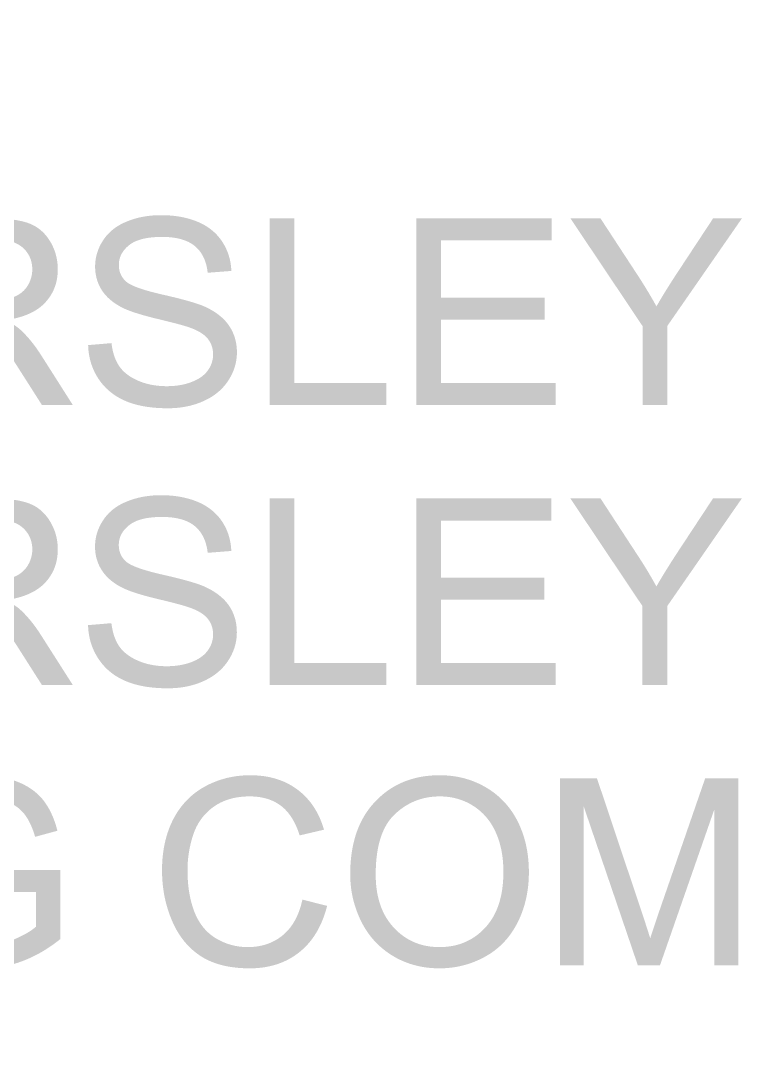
# Paper-space layout 'A3' of a CAD drawing. Header units: millimetres. Extents: x 0 to 420, y 0 to 297.
# Drawn here: x 333.47 to 339.85, y 27.11 to 36.15 of the extents above; entities that cross this region are included whole.
import ezdxf
from ezdxf.enums import TextEntityAlignment as Align

# ---------------------------------------------------------------- set-up
doc = ezdxf.new("R2010")
doc.units = ezdxf.units.MM
doc.header["$MEASUREMENT"] = 0
doc.layers.add('G_Border', color=7, linetype='Continuous', lineweight=18)
doc.styles.add('Style-ISO3098B', font='ISO3098B.shx')
doc.linetypes.add('Optic Underground', pattern='A,-118.110236,216.535433,-118.110236,216.535433,-216.535433,[1,dgnlstyle.shx,S=1.562305,R=0,X=0,Y=0],-98.425197', length=984.251969)

# ---------------------------------------------------------------- blocks, each defined once
blk = doc.blocks.new('*U4')
at = {"layer": 'G_Border', "linetype": 'Continuous', "lineweight": 25}
h = blk.add_hatch(color=230, dxfattribs=at)
edge = h.paths.add_edge_path()
edge.add_line((-0.665, -0.245), (-0.005, -0.245))
edge.add_line((-0.005, -0.245), (-0.005, -0.662))
edge.add_spline(control_points=[(-0.005, -0.662), (-0.1, -0.746), (-0.284, -0.821)], knot_values=[0, 0, 0, 1, 1, 1], degree=2, periodic=0)
edge.add_spline(control_points=[(-0.284, -0.821), (-0.468, -0.895), (-0.662, -0.895)], knot_values=[0, 0, 0, 1, 1, 1], degree=2, periodic=0)
edge.add_spline(control_points=[(-0.662, -0.895), (-0.884, -0.895), (-1.082, -0.797)], knot_values=[0, 0, 0, 1, 1, 1], degree=2, periodic=0)
edge.add_spline(control_points=[(-1.082, -0.797), (-1.28, -0.698), (-1.383, -0.496)], knot_values=[0, 0, 0, 1, 1, 1], degree=2, periodic=0)
edge.add_spline(control_points=[(-1.383, -0.496), (-1.487, -0.293), (-1.487, 0.007)], knot_values=[0, 0, 0, 1, 1, 1], degree=2, periodic=0)
edge.add_spline(control_points=[(-1.487, 0.007), (-1.487, 0.251), (-1.401, 0.46)], knot_values=[0, 0, 0, 1, 1, 1], degree=2, periodic=0)
edge.add_spline(control_points=[(-1.401, 0.46), (-1.35, 0.581), (-1.259, 0.682)], knot_values=[0, 0, 0, 1, 1, 1], degree=2, periodic=0)
edge.add_spline(control_points=[(-1.259, 0.682), (-1.168, 0.783), (-1.019, 0.846)], knot_values=[0, 0, 0, 1, 1, 1], degree=2, periodic=0)
edge.add_spline(control_points=[(-1.019, 0.846), (-0.87, 0.908), (-0.666, 0.908)], knot_values=[0, 0, 0, 1, 1, 1], degree=2, periodic=0)
edge.add_spline(control_points=[(-0.666, 0.908), (-0.496, 0.908), (-0.356, 0.849)], knot_values=[0, 0, 0, 1, 1, 1], degree=2, periodic=0)
edge.add_spline(control_points=[(-0.356, 0.849), (-0.217, 0.789), (-0.142, 0.691)], knot_values=[0, 0, 0, 1, 1, 1], degree=2, periodic=0)
edge.add_spline(control_points=[(-0.142, 0.691), (-0.066, 0.593), (-0.016, 0.421)], knot_values=[0, 0, 0, 1, 1, 1], degree=2, periodic=0)
edge.add_line((-0.016, 0.421), (0.253, 0.494))
edge.add_spline(control_points=[(0.253, 0.494), (0.194, 0.722), (0.082, 0.863)], knot_values=[0, 0, 0, 1, 1, 1], degree=2, periodic=0)
edge.add_spline(control_points=[(0.082, 0.863), (-0.03, 1.005), (-0.227, 1.084)], knot_values=[0, 0, 0, 1, 1, 1], degree=2, periodic=0)
edge.add_spline(control_points=[(-0.227, 1.084), (-0.424, 1.163), (-0.668, 1.163)], knot_values=[0, 0, 0, 1, 1, 1], degree=2, periodic=0)
edge.add_spline(control_points=[(-0.668, 1.163), (-1.004, 1.163), (-1.261, 1.025)], knot_values=[0, 0, 0, 1, 1, 1], degree=2, periodic=0)
edge.add_spline(control_points=[(-1.261, 1.025), (-1.519, 0.887), (-1.656, 0.602)], knot_values=[0, 0, 0, 1, 1, 1], degree=2, periodic=0)
edge.add_spline(control_points=[(-1.656, 0.602), (-1.794, 0.317), (-1.794, -0.011)], knot_values=[0, 0, 0, 1, 1, 1], degree=2, periodic=0)
edge.add_spline(control_points=[(-1.794, -0.011), (-1.794, -0.343), (-1.656, -0.611)], knot_values=[0, 0, 0, 1, 1, 1], degree=2, periodic=0)
edge.add_spline(control_points=[(-1.656, -0.611), (-1.518, -0.88), (-1.247, -1.022)], knot_values=[0, 0, 0, 1, 1, 1], degree=2, periodic=0)
edge.add_spline(control_points=[(-1.247, -1.022), (-0.976, -1.164), (-0.645, -1.164)], knot_values=[0, 0, 0, 1, 1, 1], degree=2, periodic=0)
edge.add_spline(control_points=[(-0.645, -1.164), (-0.399, -1.164), (-0.166, -1.076)], knot_values=[0, 0, 0, 1, 1, 1], degree=2, periodic=0)
edge.add_spline(control_points=[(-0.166, -1.076), (0.067, -0.988), (0.286, -0.813)], knot_values=[0, 0, 0, 1, 1, 1], degree=2, periodic=0)
edge.add_line((0.286, -0.813), (0.286, 0.021))
edge.add_line((0.286, 0.021), (-0.665, 0.021))
edge.add_line((-0.665, 0.021), (-0.665, -0.245))
h = blk.add_hatch(color=230, dxfattribs=at)
edge = h.paths.add_edge_path()
edge.add_spline(control_points=[(3.204, -0.336), (3.142, -0.62), (2.969, -0.764)], knot_values=[0, 0, 0, 1, 1, 1], degree=2, periodic=0)
edge.add_spline(control_points=[(2.969, -0.764), (2.795, -0.908), (2.545, -0.908)], knot_values=[0, 0, 0, 1, 1, 1], degree=2, periodic=0)
edge.add_spline(control_points=[(2.545, -0.908), (2.34, -0.908), (2.163, -0.803)], knot_values=[0, 0, 0, 1, 1, 1], degree=2, periodic=0)
edge.add_spline(control_points=[(2.163, -0.803), (1.987, -0.697), (1.903, -0.483)], knot_values=[0, 0, 0, 1, 1, 1], degree=2, periodic=0)
edge.add_spline(control_points=[(1.903, -0.483), (1.82, -0.269), (1.82, 0.018)], knot_values=[0, 0, 0, 1, 1, 1], degree=2, periodic=0)
edge.add_spline(control_points=[(1.82, 0.018), (1.82, 0.24), (1.89, 0.45)], knot_values=[0, 0, 0, 1, 1, 1], degree=2, periodic=0)
edge.add_spline(control_points=[(1.89, 0.45), (1.961, 0.659), (2.135, 0.783)], knot_values=[0, 0, 0, 1, 1, 1], degree=2, periodic=0)
edge.add_spline(control_points=[(2.135, 0.783), (2.309, 0.908), (2.569, 0.908)], knot_values=[0, 0, 0, 1, 1, 1], degree=2, periodic=0)
edge.add_spline(control_points=[(2.569, 0.908), (2.795, 0.908), (2.944, 0.796)], knot_values=[0, 0, 0, 1, 1, 1], degree=2, periodic=0)
edge.add_spline(control_points=[(2.944, 0.796), (3.093, 0.684), (3.171, 0.438)], knot_values=[0, 0, 0, 1, 1, 1], degree=2, periodic=0)
edge.add_line((3.171, 0.438), (3.464, 0.507))
edge.add_spline(control_points=[(3.464, 0.507), (3.374, 0.819), (3.143, 0.991)], knot_values=[0, 0, 0, 1, 1, 1], degree=2, periodic=0)
edge.add_spline(control_points=[(3.143, 0.991), (2.913, 1.163), (2.575, 1.163)], knot_values=[0, 0, 0, 1, 1, 1], degree=2, periodic=0)
edge.add_spline(control_points=[(2.575, 1.163), (2.277, 1.163), (2.029, 1.027)], knot_values=[0, 0, 0, 1, 1, 1], degree=2, periodic=0)
edge.add_spline(control_points=[(2.029, 1.027), (1.781, 0.891), (1.647, 0.63)], knot_values=[0, 0, 0, 1, 1, 1], degree=2, periodic=0)
edge.add_spline(control_points=[(1.647, 0.63), (1.513, 0.368), (1.513, 0.016)], knot_values=[0, 0, 0, 1, 1, 1], degree=2, periodic=0)
edge.add_spline(control_points=[(1.513, 0.016), (1.513, -0.306), (1.632, -0.587)], knot_values=[0, 0, 0, 1, 1, 1], degree=2, periodic=0)
edge.add_spline(control_points=[(1.632, -0.587), (1.751, -0.868), (1.978, -1.016)], knot_values=[0, 0, 0, 1, 1, 1], degree=2, periodic=0)
edge.add_spline(control_points=[(1.978, -1.016), (2.206, -1.164), (2.57, -1.164)], knot_values=[0, 0, 0, 1, 1, 1], degree=2, periodic=0)
edge.add_spline(control_points=[(2.57, -1.164), (2.922, -1.164), (3.165, -0.971)], knot_values=[0, 0, 0, 1, 1, 1], degree=2, periodic=0)
edge.add_spline(control_points=[(3.165, -0.971), (3.408, -0.779), (3.502, -0.411)], knot_values=[0, 0, 0, 1, 1, 1], degree=2, periodic=0)
edge.add_line((3.502, -0.411), (3.204, -0.336))
h = blk.add_hatch(color=230, dxfattribs=at)
edge = h.paths.add_edge_path()
edge.add_spline(control_points=[(3.78, -0.03), (3.78, -0.326), (3.909, -0.592)], knot_values=[0, 0, 0, 1, 1, 1], degree=2, periodic=0)
edge.add_spline(control_points=[(3.909, -0.592), (4.038, -0.857), (4.288, -1.011)], knot_values=[0, 0, 0, 1, 1, 1], degree=2, periodic=0)
edge.add_spline(control_points=[(4.288, -1.011), (4.538, -1.164), (4.856, -1.164)], knot_values=[0, 0, 0, 1, 1, 1], degree=2, periodic=0)
edge.add_spline(control_points=[(4.856, -1.164), (5.149, -1.164), (5.402, -1.025)], knot_values=[0, 0, 0, 1, 1, 1], degree=2, periodic=0)
edge.add_spline(control_points=[(5.402, -1.025), (5.656, -0.886), (5.794, -0.616)], knot_values=[0, 0, 0, 1, 1, 1], degree=2, periodic=0)
edge.add_spline(control_points=[(5.794, -0.616), (5.932, -0.346), (5.932, -0.004)], knot_values=[0, 0, 0, 1, 1, 1], degree=2, periodic=0)
edge.add_spline(control_points=[(5.932, -0.004), (5.932, 0.333), (5.801, 0.599)], knot_values=[0, 0, 0, 1, 1, 1], degree=2, periodic=0)
edge.add_spline(control_points=[(5.801, 0.599), (5.669, 0.866), (5.419, 1.014)], knot_values=[0, 0, 0, 1, 1, 1], degree=2, periodic=0)
edge.add_spline(control_points=[(5.419, 1.014), (5.169, 1.163), (4.857, 1.163)], knot_values=[0, 0, 0, 1, 1, 1], degree=2, periodic=0)
edge.add_spline(control_points=[(4.857, 1.163), (4.382, 1.163), (4.081, 0.846)], knot_values=[0, 0, 0, 1, 1, 1], degree=2, periodic=0)
edge.add_spline(control_points=[(4.081, 0.846), (3.78, 0.53), (3.78, -0.03)], knot_values=[0, 0, 0, 1, 1, 1], degree=2, periodic=0)
edge = h.paths.add_edge_path(flags=16)
edge.add_spline(control_points=[(4.087, -0.034), (4.087, 0.474), (4.315, 0.691)], knot_values=[0, 0, 0, 1, 1, 1], degree=2, periodic=0)
edge.add_spline(control_points=[(4.315, 0.691), (4.543, 0.908), (4.859, 0.908)], knot_values=[0, 0, 0, 1, 1, 1], degree=2, periodic=0)
edge.add_spline(control_points=[(4.859, 0.908), (5.082, 0.908), (5.26, 0.795)], knot_values=[0, 0, 0, 1, 1, 1], degree=2, periodic=0)
edge.add_spline(control_points=[(5.26, 0.795), (5.439, 0.682), (5.532, 0.477)], knot_values=[0, 0, 0, 1, 1, 1], degree=2, periodic=0)
edge.add_spline(control_points=[(5.532, 0.477), (5.625, 0.273), (5.625, -0.002)], knot_values=[0, 0, 0, 1, 1, 1], degree=2, periodic=0)
edge.add_spline(control_points=[(5.625, -0.002), (5.625, -0.436), (5.408, -0.672)], knot_values=[0, 0, 0, 1, 1, 1], degree=2, periodic=0)
edge.add_spline(control_points=[(5.408, -0.672), (5.191, -0.908), (4.854, -0.908)], knot_values=[0, 0, 0, 1, 1, 1], degree=2, periodic=0)
edge.add_spline(control_points=[(4.854, -0.908), (4.524, -0.908), (4.306, -0.675)], knot_values=[0, 0, 0, 1, 1, 1], degree=2, periodic=0)
edge.add_spline(control_points=[(4.306, -0.675), (4.087, -0.441), (4.087, -0.034)], knot_values=[0, 0, 0, 1, 1, 1], degree=2, periodic=0)
h = blk.add_hatch(color=230, dxfattribs=at)
edge = h.paths.add_edge_path()
edge.add_line((6.306, -1.126), (6.592, -1.126))
edge.add_line((6.592, -1.126), (6.592, 0.789))
edge.add_line((6.592, 0.789), (7.244, -1.126))
edge.add_line((7.244, -1.126), (7.512, -1.126))
edge.add_line((7.512, -1.126), (8.168, 0.757))
edge.add_line((8.168, 0.757), (8.168, -1.126))
edge.add_line((8.168, -1.126), (8.455, -1.126))
edge.add_line((8.455, -1.126), (8.455, 1.124))
edge.add_line((8.455, 1.124), (8.055, 1.124))
edge.add_line((8.055, 1.124), (7.514, -0.442))
edge.add_spline(control_points=[(7.514, -0.442), (7.432, -0.68), (7.394, -0.803)], knot_values=[0, 0, 0, 1, 1, 1], degree=2, periodic=0)
edge.add_spline(control_points=[(7.394, -0.803), (7.36, -0.692), (7.286, -0.469)], knot_values=[0, 0, 0, 1, 1, 1], degree=2, periodic=0)
edge.add_line((7.286, -0.469), (6.753, 1.124))
edge.add_line((6.753, 1.124), (6.306, 1.124))
edge.add_line((6.306, 1.124), (6.306, -1.126))
blk = doc.blocks.new('*U5')
at = {"layer": 'G_Border', "linetype": 'Continuous', "lineweight": 25}
h = blk.add_hatch(color=230, dxfattribs=at)
edge = h.paths.add_edge_path()
edge.add_spline(control_points=[(-9.511, -0.403), (-9.505, -0.628), (-9.387, -0.807)], knot_values=[0, 0, 0, 1, 1, 1], degree=2, periodic=0)
edge.add_spline(control_points=[(-9.387, -0.807), (-9.27, -0.986), (-9.063, -1.075)], knot_values=[0, 0, 0, 1, 1, 1], degree=2, periodic=0)
edge.add_spline(control_points=[(-9.063, -1.075), (-8.857, -1.164), (-8.551, -1.164)], knot_values=[0, 0, 0, 1, 1, 1], degree=2, periodic=0)
edge.add_spline(control_points=[(-8.551, -1.164), (-8.31, -1.164), (-8.117, -1.076)], knot_values=[0, 0, 0, 1, 1, 1], degree=2, periodic=0)
edge.add_spline(control_points=[(-8.117, -1.076), (-7.925, -0.988), (-7.822, -0.829)], knot_values=[0, 0, 0, 1, 1, 1], degree=2, periodic=0)
edge.add_spline(control_points=[(-7.822, -0.829), (-7.719, -0.67), (-7.719, -0.49)], knot_values=[0, 0, 0, 1, 1, 1], degree=2, periodic=0)
edge.add_spline(control_points=[(-7.719, -0.49), (-7.719, -0.309), (-7.812, -0.17)], knot_values=[0, 0, 0, 1, 1, 1], degree=2, periodic=0)
edge.add_spline(control_points=[(-7.812, -0.17), (-7.906, -0.032), (-8.102, 0.059)], knot_values=[0, 0, 0, 1, 1, 1], degree=2, periodic=0)
edge.add_spline(control_points=[(-8.102, 0.059), (-8.237, 0.12), (-8.602, 0.203)], knot_values=[0, 0, 0, 1, 1, 1], degree=2, periodic=0)
edge.add_spline(control_points=[(-8.602, 0.203), (-8.966, 0.285), (-9.053, 0.363)], knot_values=[0, 0, 0, 1, 1, 1], degree=2, periodic=0)
edge.add_spline(control_points=[(-9.053, 0.363), (-9.141, 0.441), (-9.141, 0.563)], knot_values=[0, 0, 0, 1, 1, 1], degree=2, periodic=0)
edge.add_spline(control_points=[(-9.141, 0.563), (-9.141, 0.703), (-9.016, 0.802)], knot_values=[0, 0, 0, 1, 1, 1], degree=2, periodic=0)
edge.add_spline(control_points=[(-9.016, 0.802), (-8.892, 0.901), (-8.621, 0.901)], knot_values=[0, 0, 0, 1, 1, 1], degree=2, periodic=0)
edge.add_spline(control_points=[(-8.621, 0.901), (-8.36, 0.901), (-8.227, 0.792)], knot_values=[0, 0, 0, 1, 1, 1], degree=2, periodic=0)
edge.add_spline(control_points=[(-8.227, 0.792), (-8.094, 0.682), (-8.07, 0.469)], knot_values=[0, 0, 0, 1, 1, 1], degree=2, periodic=0)
edge.add_line((-8.07, 0.469), (-7.786, 0.491))
edge.add_spline(control_points=[(-7.786, 0.491), (-7.793, 0.689), (-7.896, 0.845)], knot_values=[0, 0, 0, 1, 1, 1], degree=2, periodic=0)
edge.add_spline(control_points=[(-7.896, 0.845), (-8, 1.002), (-8.191, 1.083)], knot_values=[0, 0, 0, 1, 1, 1], degree=2, periodic=0)
edge.add_spline(control_points=[(-8.191, 1.083), (-8.383, 1.163), (-8.633, 1.163)], knot_values=[0, 0, 0, 1, 1, 1], degree=2, periodic=0)
edge.add_spline(control_points=[(-8.633, 1.163), (-8.861, 1.163), (-9.047, 1.086)], knot_values=[0, 0, 0, 1, 1, 1], degree=2, periodic=0)
edge.add_spline(control_points=[(-9.047, 1.086), (-9.233, 1.01), (-9.33, 0.861)], knot_values=[0, 0, 0, 1, 1, 1], degree=2, periodic=0)
edge.add_spline(control_points=[(-9.33, 0.861), (-9.427, 0.713), (-9.427, 0.543)], knot_values=[0, 0, 0, 1, 1, 1], degree=2, periodic=0)
edge.add_spline(control_points=[(-9.427, 0.543), (-9.427, 0.388), (-9.348, 0.262)], knot_values=[0, 0, 0, 1, 1, 1], degree=2, periodic=0)
edge.add_spline(control_points=[(-9.348, 0.262), (-9.269, 0.137), (-9.108, 0.053)], knot_values=[0, 0, 0, 1, 1, 1], degree=2, periodic=0)
edge.add_spline(control_points=[(-9.108, 0.053), (-8.983, -0.013), (-8.672, -0.088)], knot_values=[0, 0, 0, 1, 1, 1], degree=2, periodic=0)
edge.add_spline(control_points=[(-8.672, -0.088), (-8.36, -0.162), (-8.269, -0.198)], knot_values=[0, 0, 0, 1, 1, 1], degree=2, periodic=0)
edge.add_spline(control_points=[(-8.269, -0.198), (-8.127, -0.251), (-8.066, -0.33)], knot_values=[0, 0, 0, 1, 1, 1], degree=2, periodic=0)
edge.add_spline(control_points=[(-8.066, -0.33), (-8.005, -0.41), (-8.005, -0.515)], knot_values=[0, 0, 0, 1, 1, 1], degree=2, periodic=0)
edge.add_spline(control_points=[(-8.005, -0.515), (-8.005, -0.62), (-8.069, -0.708)], knot_values=[0, 0, 0, 1, 1, 1], degree=2, periodic=0)
edge.add_spline(control_points=[(-8.069, -0.708), (-8.133, -0.797), (-8.263, -0.847)], knot_values=[0, 0, 0, 1, 1, 1], degree=2, periodic=0)
edge.add_spline(control_points=[(-8.263, -0.847), (-8.394, -0.898), (-8.564, -0.898)], knot_values=[0, 0, 0, 1, 1, 1], degree=2, periodic=0)
edge.add_spline(control_points=[(-8.564, -0.898), (-8.756, -0.898), (-8.91, -0.831)], knot_values=[0, 0, 0, 1, 1, 1], degree=2, periodic=0)
edge.add_spline(control_points=[(-8.91, -0.831), (-9.064, -0.764), (-9.137, -0.656)], knot_values=[0, 0, 0, 1, 1, 1], degree=2, periodic=0)
edge.add_spline(control_points=[(-9.137, -0.656), (-9.21, -0.548), (-9.23, -0.379)], knot_values=[0, 0, 0, 1, 1, 1], degree=2, periodic=0)
edge.add_line((-9.23, -0.379), (-9.511, -0.403))
h = blk.add_hatch(color=230, dxfattribs=at)
edge = h.paths.add_edge_path()
edge.add_spline(control_points=[(-11.032, -0.126), (-10.916, -0.126), (-10.866, -0.137)], knot_values=[0, 0, 0, 1, 1, 1], degree=2, periodic=0)
edge.add_spline(control_points=[(-10.866, -0.137), (-10.797, -0.154), (-10.73, -0.197)], knot_values=[0, 0, 0, 1, 1, 1], degree=2, periodic=0)
edge.add_spline(control_points=[(-10.73, -0.197), (-10.663, -0.241), (-10.579, -0.348)], knot_values=[0, 0, 0, 1, 1, 1], degree=2, periodic=0)
edge.add_spline(control_points=[(-10.579, -0.348), (-10.495, -0.455), (-10.364, -0.658)], knot_values=[0, 0, 0, 1, 1, 1], degree=2, periodic=0)
edge.add_line((-10.364, -0.658), (-10.066, -1.126))
edge.add_line((-10.066, -1.126), (-9.694, -1.126))
edge.add_line((-9.694, -1.126), (-10.084, -0.514))
edge.add_spline(control_points=[(-10.084, -0.514), (-10.2, -0.334), (-10.33, -0.214)], knot_values=[0, 0, 0, 1, 1, 1], degree=2, periodic=0)
edge.add_spline(control_points=[(-10.33, -0.214), (-10.392, -0.159), (-10.51, -0.102)], knot_values=[0, 0, 0, 1, 1, 1], degree=2, periodic=0)
edge.add_spline(control_points=[(-10.51, -0.102), (-10.186, -0.058), (-10.031, 0.106)], knot_values=[0, 0, 0, 1, 1, 1], degree=2, periodic=0)
edge.add_spline(control_points=[(-10.031, 0.106), (-9.876, 0.27), (-9.876, 0.51)], knot_values=[0, 0, 0, 1, 1, 1], degree=2, periodic=0)
edge.add_spline(control_points=[(-9.876, 0.51), (-9.876, 0.696), (-9.97, 0.849)], knot_values=[0, 0, 0, 1, 1, 1], degree=2, periodic=0)
edge.add_spline(control_points=[(-9.97, 0.849), (-10.063, 1.003), (-10.22, 1.063)], knot_values=[0, 0, 0, 1, 1, 1], degree=2, periodic=0)
edge.add_spline(control_points=[(-10.22, 1.063), (-10.376, 1.124), (-10.677, 1.124)], knot_values=[0, 0, 0, 1, 1, 1], degree=2, periodic=0)
edge.add_line((-10.677, 1.124), (-11.675, 1.124))
edge.add_line((-11.675, 1.124), (-11.675, -1.126))
edge.add_line((-11.675, -1.126), (-11.377, -1.126))
edge.add_line((-11.377, -1.126), (-11.377, -0.126))
edge.add_line((-11.377, -0.126), (-11.032, -0.126))
edge = h.paths.add_edge_path(flags=16)
edge.add_spline(control_points=[(-10.665, 0.875), (-10.415, 0.875), (-10.299, 0.772)], knot_values=[0, 0, 0, 1, 1, 1], degree=2, periodic=0)
edge.add_spline(control_points=[(-10.299, 0.772), (-10.183, 0.669), (-10.183, 0.51)], knot_values=[0, 0, 0, 1, 1, 1], degree=2, periodic=0)
edge.add_spline(control_points=[(-10.183, 0.51), (-10.183, 0.401), (-10.243, 0.308)], knot_values=[0, 0, 0, 1, 1, 1], degree=2, periodic=0)
edge.add_spline(control_points=[(-10.243, 0.308), (-10.303, 0.215), (-10.418, 0.173)], knot_values=[0, 0, 0, 1, 1, 1], degree=2, periodic=0)
edge.add_spline(control_points=[(-10.418, 0.173), (-10.533, 0.131), (-10.737, 0.131)], knot_values=[0, 0, 0, 1, 1, 1], degree=2, periodic=0)
edge.add_line((-10.737, 0.131), (-11.377, 0.131))
edge.add_line((-11.377, 0.131), (-11.377, 0.875))
edge.add_line((-11.377, 0.875), (-10.665, 0.875))
at = {"layer": 'G_Border', "linetype": 'Continuous', "lineweight": 25, "extrusion": (0, 0, -1)}
for points in [[(5.918, -1.126), (5.918, -0.86), (7.026, -0.86), (7.026, 1.124), (7.324, 1.124), (7.324, -1.126)], [(3.877, -1.126), (3.877, -0.86), (5.26, -0.86), (5.26, -0.096), (4.013, -0.096), (4.013, 0.17), (5.26, 0.17), (5.26, 0.858), (3.929, 0.858), (3.929, 1.124), (5.558, 1.124), (5.558, -1.126)]]:
    blk.add_hatch(color=230, dxfattribs=at).paths.add_polyline_path(points)
at = {"layer": 'G_Border', "linetype": 'Continuous', "lineweight": 25}
h = blk.add_hatch(color=230, dxfattribs=at)
edge = h.paths.add_edge_path()
edge.add_line((-2.833, -1.126), (-2.534, -1.126))
edge.add_line((-2.534, -1.126), (-2.534, -0.173))
edge.add_line((-2.534, -0.173), (-1.636, 1.124))
edge.add_line((-1.636, 1.124), (-1.983, 1.124))
edge.add_line((-1.983, 1.124), (-2.419, 0.462))
edge.add_spline(control_points=[(-2.419, 0.462), (-2.563, 0.241), (-2.665, 0.064)], knot_values=[0, 0, 0, 1, 1, 1], degree=2, periodic=0)
edge.add_spline(control_points=[(-2.665, 0.064), (-2.77, 0.256), (-2.895, 0.445)], knot_values=[0, 0, 0, 1, 1, 1], degree=2, periodic=0)
edge.add_line((-2.895, 0.445), (-3.338, 1.124))
edge.add_line((-3.338, 1.124), (-3.701, 1.124))
edge.add_line((-3.701, 1.124), (-2.833, -0.173))
edge.add_line((-2.833, -0.173), (-2.833, -1.126))
blk = doc.blocks.new('*U6')
at = {"layer": 'G_Border', "linetype": 'Continuous', "lineweight": 25}
h = blk.add_hatch(color=230, dxfattribs=at)
edge = h.paths.add_edge_path()
edge.add_spline(control_points=[(-9.511, -0.403), (-9.505, -0.628), (-9.388, -0.807)], knot_values=[0, 0, 0, 1, 1, 1], degree=2, periodic=0)
edge.add_spline(control_points=[(-9.388, -0.807), (-9.27, -0.986), (-9.064, -1.075)], knot_values=[0, 0, 0, 1, 1, 1], degree=2, periodic=0)
edge.add_spline(control_points=[(-9.064, -1.075), (-8.857, -1.164), (-8.552, -1.164)], knot_values=[0, 0, 0, 1, 1, 1], degree=2, periodic=0)
edge.add_spline(control_points=[(-8.552, -1.164), (-8.31, -1.164), (-8.118, -1.076)], knot_values=[0, 0, 0, 1, 1, 1], degree=2, periodic=0)
edge.add_spline(control_points=[(-8.118, -1.076), (-7.925, -0.988), (-7.822, -0.829)], knot_values=[0, 0, 0, 1, 1, 1], degree=2, periodic=0)
edge.add_spline(control_points=[(-7.822, -0.829), (-7.719, -0.67), (-7.719, -0.49)], knot_values=[0, 0, 0, 1, 1, 1], degree=2, periodic=0)
edge.add_spline(control_points=[(-7.719, -0.49), (-7.719, -0.309), (-7.813, -0.17)], knot_values=[0, 0, 0, 1, 1, 1], degree=2, periodic=0)
edge.add_spline(control_points=[(-7.813, -0.17), (-7.906, -0.032), (-8.102, 0.059)], knot_values=[0, 0, 0, 1, 1, 1], degree=2, periodic=0)
edge.add_spline(control_points=[(-8.102, 0.059), (-8.237, 0.12), (-8.602, 0.203)], knot_values=[0, 0, 0, 1, 1, 1], degree=2, periodic=0)
edge.add_spline(control_points=[(-8.602, 0.203), (-8.967, 0.285), (-9.053, 0.363)], knot_values=[0, 0, 0, 1, 1, 1], degree=2, periodic=0)
edge.add_spline(control_points=[(-9.053, 0.363), (-9.141, 0.441), (-9.141, 0.563)], knot_values=[0, 0, 0, 1, 1, 1], degree=2, periodic=0)
edge.add_spline(control_points=[(-9.141, 0.563), (-9.141, 0.703), (-9.017, 0.802)], knot_values=[0, 0, 0, 1, 1, 1], degree=2, periodic=0)
edge.add_spline(control_points=[(-9.017, 0.802), (-8.893, 0.901), (-8.621, 0.901)], knot_values=[0, 0, 0, 1, 1, 1], degree=2, periodic=0)
edge.add_spline(control_points=[(-8.621, 0.901), (-8.361, 0.901), (-8.227, 0.792)], knot_values=[0, 0, 0, 1, 1, 1], degree=2, periodic=0)
edge.add_spline(control_points=[(-8.227, 0.792), (-8.094, 0.682), (-8.071, 0.469)], knot_values=[0, 0, 0, 1, 1, 1], degree=2, periodic=0)
edge.add_line((-8.071, 0.469), (-7.786, 0.491))
edge.add_spline(control_points=[(-7.786, 0.491), (-7.794, 0.689), (-7.897, 0.845)], knot_values=[0, 0, 0, 1, 1, 1], degree=2, periodic=0)
edge.add_spline(control_points=[(-7.897, 0.845), (-8, 1.002), (-8.191, 1.083)], knot_values=[0, 0, 0, 1, 1, 1], degree=2, periodic=0)
edge.add_spline(control_points=[(-8.191, 1.083), (-8.383, 1.163), (-8.634, 1.163)], knot_values=[0, 0, 0, 1, 1, 1], degree=2, periodic=0)
edge.add_spline(control_points=[(-8.634, 1.163), (-8.861, 1.163), (-9.047, 1.086)], knot_values=[0, 0, 0, 1, 1, 1], degree=2, periodic=0)
edge.add_spline(control_points=[(-9.047, 1.086), (-9.233, 1.01), (-9.33, 0.861)], knot_values=[0, 0, 0, 1, 1, 1], degree=2, periodic=0)
edge.add_spline(control_points=[(-9.33, 0.861), (-9.427, 0.713), (-9.427, 0.543)], knot_values=[0, 0, 0, 1, 1, 1], degree=2, periodic=0)
edge.add_spline(control_points=[(-9.427, 0.543), (-9.427, 0.388), (-9.348, 0.262)], knot_values=[0, 0, 0, 1, 1, 1], degree=2, periodic=0)
edge.add_spline(control_points=[(-9.348, 0.262), (-9.269, 0.137), (-9.108, 0.053)], knot_values=[0, 0, 0, 1, 1, 1], degree=2, periodic=0)
edge.add_spline(control_points=[(-9.108, 0.053), (-8.984, -0.013), (-8.672, -0.088)], knot_values=[0, 0, 0, 1, 1, 1], degree=2, periodic=0)
edge.add_spline(control_points=[(-8.672, -0.088), (-8.361, -0.162), (-8.27, -0.198)], knot_values=[0, 0, 0, 1, 1, 1], degree=2, periodic=0)
edge.add_spline(control_points=[(-8.27, -0.198), (-8.128, -0.251), (-8.067, -0.33)], knot_values=[0, 0, 0, 1, 1, 1], degree=2, periodic=0)
edge.add_spline(control_points=[(-8.067, -0.33), (-8.006, -0.41), (-8.006, -0.515)], knot_values=[0, 0, 0, 1, 1, 1], degree=2, periodic=0)
edge.add_spline(control_points=[(-8.006, -0.515), (-8.006, -0.62), (-8.069, -0.708)], knot_values=[0, 0, 0, 1, 1, 1], degree=2, periodic=0)
edge.add_spline(control_points=[(-8.069, -0.708), (-8.133, -0.797), (-8.264, -0.847)], knot_values=[0, 0, 0, 1, 1, 1], degree=2, periodic=0)
edge.add_spline(control_points=[(-8.264, -0.847), (-8.394, -0.898), (-8.565, -0.898)], knot_values=[0, 0, 0, 1, 1, 1], degree=2, periodic=0)
edge.add_spline(control_points=[(-8.565, -0.898), (-8.757, -0.898), (-8.911, -0.831)], knot_values=[0, 0, 0, 1, 1, 1], degree=2, periodic=0)
edge.add_spline(control_points=[(-8.911, -0.831), (-9.064, -0.764), (-9.137, -0.656)], knot_values=[0, 0, 0, 1, 1, 1], degree=2, periodic=0)
edge.add_spline(control_points=[(-9.137, -0.656), (-9.21, -0.548), (-9.23, -0.379)], knot_values=[0, 0, 0, 1, 1, 1], degree=2, periodic=0)
edge.add_line((-9.23, -0.379), (-9.511, -0.403))
h = blk.add_hatch(color=230, dxfattribs=at)
edge = h.paths.add_edge_path()
edge.add_spline(control_points=[(-11.032, -0.126), (-10.917, -0.126), (-10.866, -0.137)], knot_values=[0, 0, 0, 1, 1, 1], degree=2, periodic=0)
edge.add_spline(control_points=[(-10.866, -0.137), (-10.797, -0.154), (-10.73, -0.197)], knot_values=[0, 0, 0, 1, 1, 1], degree=2, periodic=0)
edge.add_spline(control_points=[(-10.73, -0.197), (-10.664, -0.241), (-10.579, -0.348)], knot_values=[0, 0, 0, 1, 1, 1], degree=2, periodic=0)
edge.add_spline(control_points=[(-10.579, -0.348), (-10.495, -0.455), (-10.365, -0.658)], knot_values=[0, 0, 0, 1, 1, 1], degree=2, periodic=0)
edge.add_line((-10.365, -0.658), (-10.067, -1.126))
edge.add_line((-10.067, -1.126), (-9.695, -1.126))
edge.add_line((-9.695, -1.126), (-10.084, -0.514))
edge.add_spline(control_points=[(-10.084, -0.514), (-10.2, -0.334), (-10.331, -0.214)], knot_values=[0, 0, 0, 1, 1, 1], degree=2, periodic=0)
edge.add_spline(control_points=[(-10.331, -0.214), (-10.392, -0.159), (-10.51, -0.102)], knot_values=[0, 0, 0, 1, 1, 1], degree=2, periodic=0)
edge.add_spline(control_points=[(-10.51, -0.102), (-10.187, -0.058), (-10.032, 0.106)], knot_values=[0, 0, 0, 1, 1, 1], degree=2, periodic=0)
edge.add_spline(control_points=[(-10.032, 0.106), (-9.877, 0.27), (-9.877, 0.51)], knot_values=[0, 0, 0, 1, 1, 1], degree=2, periodic=0)
edge.add_spline(control_points=[(-9.877, 0.51), (-9.877, 0.696), (-9.97, 0.849)], knot_values=[0, 0, 0, 1, 1, 1], degree=2, periodic=0)
edge.add_spline(control_points=[(-9.97, 0.849), (-10.064, 1.003), (-10.22, 1.063)], knot_values=[0, 0, 0, 1, 1, 1], degree=2, periodic=0)
edge.add_spline(control_points=[(-10.22, 1.063), (-10.377, 1.124), (-10.678, 1.124)], knot_values=[0, 0, 0, 1, 1, 1], degree=2, periodic=0)
edge.add_line((-10.678, 1.124), (-11.676, 1.124))
edge.add_line((-11.676, 1.124), (-11.676, -1.126))
edge.add_line((-11.676, -1.126), (-11.377, -1.126))
edge.add_line((-11.377, -1.126), (-11.377, -0.126))
edge.add_line((-11.377, -0.126), (-11.032, -0.126))
edge = h.paths.add_edge_path(flags=16)
edge.add_spline(control_points=[(-10.665, 0.875), (-10.415, 0.875), (-10.299, 0.772)], knot_values=[0, 0, 0, 1, 1, 1], degree=2, periodic=0)
edge.add_spline(control_points=[(-10.299, 0.772), (-10.184, 0.669), (-10.184, 0.51)], knot_values=[0, 0, 0, 1, 1, 1], degree=2, periodic=0)
edge.add_spline(control_points=[(-10.184, 0.51), (-10.184, 0.401), (-10.243, 0.308)], knot_values=[0, 0, 0, 1, 1, 1], degree=2, periodic=0)
edge.add_spline(control_points=[(-10.243, 0.308), (-10.303, 0.215), (-10.418, 0.173)], knot_values=[0, 0, 0, 1, 1, 1], degree=2, periodic=0)
edge.add_spline(control_points=[(-10.418, 0.173), (-10.533, 0.131), (-10.737, 0.131)], knot_values=[0, 0, 0, 1, 1, 1], degree=2, periodic=0)
edge.add_line((-10.737, 0.131), (-11.377, 0.131))
edge.add_line((-11.377, 0.131), (-11.377, 0.875))
edge.add_line((-11.377, 0.875), (-10.665, 0.875))
at = {"layer": 'G_Border', "linetype": 'Continuous', "lineweight": 25, "extrusion": (0, 0, -1)}
for points in [[(5.919, -1.126), (5.919, -0.86), (7.026, -0.86), (7.026, 1.124), (7.325, 1.124), (7.325, -1.126)], [(3.878, -1.126), (3.878, -0.86), (5.26, -0.86), (5.26, -0.096), (4.013, -0.096), (4.013, 0.17), (5.26, 0.17), (5.26, 0.858), (3.929, 0.858), (3.929, 1.124), (5.558, 1.124), (5.558, -1.126)]]:
    blk.add_hatch(color=230, dxfattribs=at).paths.add_polyline_path(points)
at = {"layer": 'G_Border', "linetype": 'Continuous', "lineweight": 25}
h = blk.add_hatch(color=230, dxfattribs=at)
edge = h.paths.add_edge_path()
edge.add_line((-2.833, -1.126), (-2.535, -1.126))
edge.add_line((-2.535, -1.126), (-2.535, -0.173))
edge.add_line((-2.535, -0.173), (-1.636, 1.124))
edge.add_line((-1.636, 1.124), (-1.983, 1.124))
edge.add_line((-1.983, 1.124), (-2.419, 0.462))
edge.add_spline(control_points=[(-2.419, 0.462), (-2.564, 0.241), (-2.665, 0.064)], knot_values=[0, 0, 0, 1, 1, 1], degree=2, periodic=0)
edge.add_spline(control_points=[(-2.665, 0.064), (-2.771, 0.256), (-2.895, 0.445)], knot_values=[0, 0, 0, 1, 1, 1], degree=2, periodic=0)
edge.add_line((-2.895, 0.445), (-3.339, 1.124))
edge.add_line((-3.339, 1.124), (-3.701, 1.124))
edge.add_line((-3.701, 1.124), (-2.833, -0.173))
edge.add_line((-2.833, -0.173), (-2.833, -1.126))
blk = doc.blocks.new('*U7')
at = {"layer": 'G_Border', "color": 230, "linetype": 'Continuous', "lineweight": 25, "xscale": 1.111111111111074, "yscale": 1.111111111111074, "zscale": 1.111111111111074}
for name, p in [('*U6', (11.26, 3.751)), ('*U5', (11.259, 0.001)), ('*U4', (0, -3.749))]:
    blk.add_blockref(name, p, dxfattribs=at)
blk = doc.blocks.new('RTA3')
at = {"layer": 'G_Border', "color": 7, "linetype": 'Continuous', "lineweight": 18}
blk.add_3dface([(0, 0), (420, 0), (420, 297), (0, 297)], dxfattribs=at)
at = {"layer": 'G_Border', "color": 30, "linetype": 'Continuous', "lineweight": 50}
blk.add_3dface([(5, 5), (415, 5), (415, 292), (5, 292)], dxfattribs=at)
at = {"layer": 'G_Border', "color": 230, "linetype": 'Continuous', "lineweight": 25}
blk.add_3dface([(8.6, 8.6), (411.4, 8.6), (411.4, 288.4), (8.6, 288.4)], dxfattribs=at)
at = {"layer": 'G_Border', "color": 230, "linetype": 'Continuous', "lineweight": 25, "xscale": 0.6480000000000158, "yscale": 0.6480000000000158, "zscale": 0.6480000000000158}
blk.add_blockref('*U7', (333.601, 31.1905), dxfattribs=at)
at = {"layer": 'G_Border', "color": 7, "linetype": 'Continuous', "lineweight": 25, "style": 'Style-ISO3098B'}
for tag, p in [('068 Ref1', (16.7, 36.5)), ('026 Rev1', (80.02, 36.5)), ('027 By1', (85.78, 36.5)), ('028 Date1', (94.42, 36.5)), ('029 Description1', (109.54, 36.5)), ('030 Ckd1', (188.74, 36.5)), ('031 App1', (195.94, 36.5)), ('009 Drawn', (225.46, 36.5)), ('010 Drawn Date', (247.06, 36.5)), ('069 Ref2', (16.7, 32.9)), ('032 Rev2', (80.02, 32.9)), ('033 By2', (85.78, 32.9)), ('034 Date2', (94.42, 32.9)), ('035 Description2', (109.54, 32.9)), ('036 Ckd2', (188.74, 32.9)), ('037 App2', (195.94, 32.9)), ('011 Traced', (225.46, 32.9)), ('012 Traced Date', (247.06, 32.9)), ('070 Ref3', (16.7, 29.3)), ('038 Rev3', (80.02, 29.3)), ('039 By3', (85.78, 29.3)), ('040 Date3', (94.42, 29.3)), ('041 Description3', (109.54, 29.3)), ('042 Ckd3', (188.74, 29.3)), ('043 App3', (195.94, 29.3)), ('013 Checked', (225.46, 29.3)), ('014 Checked Date', (247.06, 29.3)), ('071 Ref4', (16.7, 25.7)), ('044 Rev4', (80.02, 25.7)), ('045 By4', (85.78, 25.7)), ('046 Date4', (94.42, 25.7)), ('047 Description4', (109.54, 25.7)), ('048 Ckd4', (188.74, 25.7)), ('049 App4', (195.94, 25.7)), ('015 Supt Draft', (225.46, 25.7)), ('016 Supt Draft Date', (247.06, 25.7)), ('005 Scale', (375.95, 24.08)), ('072 Ref5', (16.7, 22.1)), ('050 Rev5', (80.02, 22.1)), ('051 By5', (85.78, 22.1)), ('052 Date5', (94.42, 22.1)), ('053 Description5', (109.54, 22.1)), ('054 Ckd5', (188.74, 22.1)), ('055 App5', (195.94, 22.1)), ('017 Proj Eng', (225.46, 22.1)), ('018 Proj Eng Date', (247.06, 22.1)), ('073 Ref6', (16.7, 18.5)), ('056 Rev6', (80.02, 18.5)), ('057 By6', (85.78, 18.5)), ('058 Date6', (94.42, 18.5)), ('059 Description6', (109.54, 18.5)), ('060 Ckd6', (188.74, 18.5)), ('061 App6', (195.94, 18.5)), ('019 Approved', (225.46, 18.5)), ('020 Approved Date', (247.06, 18.5)), ('074 Ref7', (16.7, 14.9)), ('062 Rev7', (80.02, 14.9)), ('063 By7', (85.78, 14.9)), ('064 Date7', (94.42, 14.9)), ('065 Description7', (109.54, 14.9)), ('066 Ckd7', (188.74, 14.9)), ('067 App7', (195.94, 14.9)), ('021 App for Const', (225.46, 14.9)), ('022 App for Const Date', (247.06, 14.9)), ('075 Ref8', (16.7, 11.3)), ('023 Blank Person Title', (203.14, 11.3)), ('024 Blank Person Name', (225.46, 11.3)), ('025 Blank Person Date', (247.06, 11.3))]:
    blk.add_attdef(tag, text='', height=1.8, dxfattribs=at).set_placement(p, align=Align.TOP_LEFT)
at = {"layer": 'G_Border', "color": 7, "linetype": 'Continuous', "lineweight": 35, "style": 'Style-ISO3098B', "flags": 8}
blk.add_attdef('001 Title Line 1', text='', height=2.5, dxfattribs=at).set_placement((263.97, 23.73), align=Align.TOP_LEFT)
at = {"layer": 'G_Border', "color": 7, "linetype": 'Continuous', "lineweight": 35, "style": 'Style-ISO3098B'}
for tag, p in [('002 Title Line 2', (263.97, 19.98)), ('003 Title Line 3', (263.97, 16.23)), ('004 Title Line 4', (263.97, 12.48))]:
    blk.add_attdef(tag, text='', height=2.5, dxfattribs=at).set_placement(p, align=Align.TOP_LEFT)
at = {"layer": 'G_Border', "color": 7, "linetype": 'Continuous', "lineweight": 35, "style": 'Style-ISO3098B', "width": 0.8}
for tag, p in [('006 Drawing Number', (366.94, 16.93)), ('007 Title Rev', (404.88, 16.93))]:
    blk.add_attdef(tag, text='', height=3.5, dxfattribs=at).set_placement(p, align=Align.TOP_LEFT)
at = {"layer": 'G_Border', "color": 7, "linetype": 'Continuous', "lineweight": 25, "style": 'Style-ISO3098B'}
blk.add_attdef('008 Project Number', (0, 0), '', height=1.8, dxfattribs=at)

psp = doc.layouts.new('A3')

# ---------------------------------------------------------------- block references
at = {"linetype": 'Optic Underground'}
psp.add_blockref('RTA3', (0, 0), dxfattribs=at)

doc.saveas('drawing.dxf')
